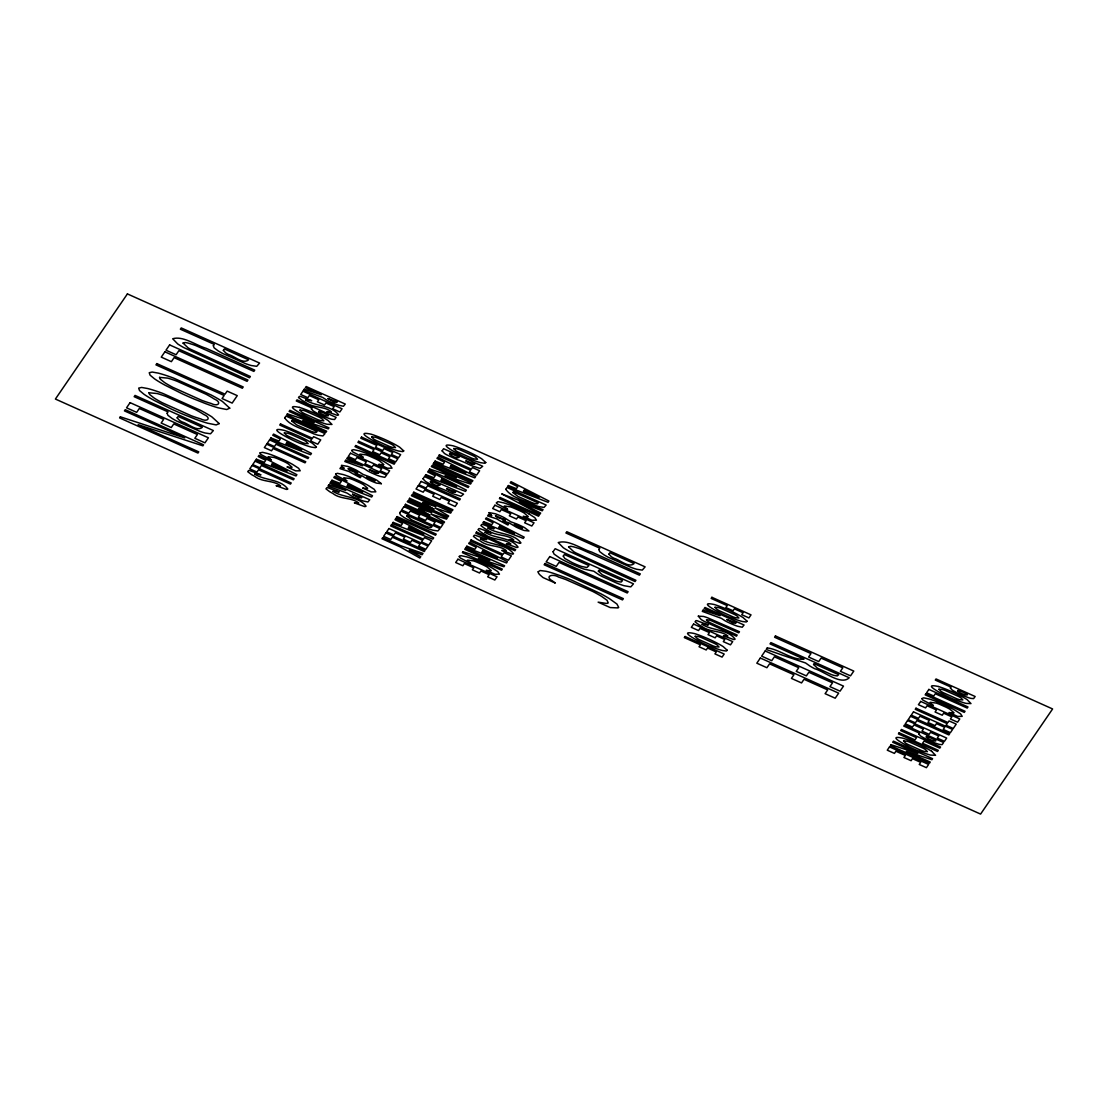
<?xml version="1.0" encoding="UTF-8"?>
<svg xmlns="http://www.w3.org/2000/svg" width="1108" height="1108" viewBox="0 0 1108 1108"><rect width="100%" height="100%" fill="white"/><g stroke="black" fill="none" stroke-linecap="round" stroke-linejoin="round"><path stroke-width="1.5" d="M489.168 512.63L495.331 513.766A10.166 1.26 24 0 1 499.362 515.372A11.08 1.371 24 0 1 502.076 516.591A10.041 1.246 24 0 1 504.32 517.699L510.843 521.813L516.425 523.862A11.094 1.371 24 0 1 519.181 525.026L521.868 526.272A10 1.233 24 0 1 524.596 527.657L528.987 531.009L524.236 530.483A9.127 1.122 24 0 1 520.746 529.153A9.833 1.219 24 0 1 518.766 528.294A9.238 1.136 24 0 1 516.037 527.006L509.306 522.976L502.755 520.829A29.154 3.601 24 0 0 508.558 524.084L507.893 525.04L500.068 520.843A27.049 3.338 24 0 1 496.799 518.89L487.589 515.926L488.503 514.583L491.841 515.649L491.079 515.095M299.409 407.398C277.706 402.758 313.301 420.375 317.373 421.026A22.118 2.728 24 0 0 327.04 424.267L331.971 424.461L328.051 420.444A22.035 2.728 24 0 0 320.655 416.276L317.193 414.572A19.972 2.465 24 0 0 311.764 412.093L309.894 411.29A21.523 2.659 24 0 0 299.423 407.412M938.421 686.517C916.704 681.863 952.312 699.48 956.384 700.145A22.132 2.742 24 0 0 966.051 703.386L970.982 703.58L967.062 699.564A22.035 2.728 24 0 0 959.666 695.395L956.204 693.677A19.986 2.465 24 0 0 950.775 691.212L947.035 689.633A21.62 2.673 24 0 0 938.421 686.517M349.616 470.055C366.928 477.867 351.693 467.645 347.995 468.712A14.141 1.745 24 0 0 349.629 470.069M528.807 513.78L534.818 517.658L536.466 520.178L531.923 520.261L523.211 516.342L527.228 516.924A24.487 3.033 24 0 0 528.281 516.619L524.139 512.99A11.773 1.454 24 0 0 519.984 510.83L513.752 508.087A11.98 1.482 24 0 0 510.456 506.855L504.375 505.996A22.146 2.742 24 0 0 504.68 506.771L507.63 509.431L497.063 503.835A29.971 3.698 24 0 1 496.329 502.824L497.963 501.647L503.905 502.935A20.623 2.548 24 0 1 510.622 505.317L518.115 508.461A20.817 2.576 24 0 1 528.807 513.78M931.648 751.279L935.567 755.296L930.637 755.102A22.063 2.728 24 0 1 919.169 751.141C915.153 750.351 881.677 733.551 903.006 738.233A21.606 2.673 24 0 1 911.621 741.349L915.36 742.914A19.986 2.465 24 0 1 920.79 745.393L924.252 747.111A22.035 2.728 24 0 1 931.648 751.279M491.066 515.082A24.556 3.033 24 0 1 489.154 512.616M598.389 571.174L602.253 574.733L614.926 580.592A9.612 1.191 24 0 0 617.599 581.52L621.186 582.06L622.502 580.592L599.082 570.08L598.389 571.174M538.156 571.811L538.53 573.155A59.056 7.299 24 0 0 540.261 575.191L543.058 577.573L555.343 583.085A66.743 8.255 24 0 1 552.781 581.188C543.917 576.202 552.726 573.307 558.695 577.116A29.611 3.656 24 0 1 565.869 579.567L592.6 591.381A31.246 3.864 24 0 1 601.589 596.381L607.087 600.314L608.223 602.918A49.306 6.094 24 0 1 605.979 603.389L598.126 602.156L610.189 607.558L617.849 607.918A54.721 6.759 24 0 0 618.693 607.392L616.934 604.04L609.386 598.639A42.492 5.249 24 0 0 600.494 593.569L570.897 579.775A44.5 5.498 24 0 0 560.69 575.828L554.235 573.598A42.187 5.221 24 0 0 545.898 571.243L540.178 570.537L538.156 571.811M318.758 411.83C322.954 416.663 337.815 417.951 319.159 411.22L318.758 411.83M957.783 690.949C961.966 695.782 976.813 697.057 958.171 690.326L957.783 690.949M926.26 736.972C930.443 741.806 945.29 743.08 926.662 736.349L926.26 736.972M254.84 474.182C264.48 480.609 280.324 478.933 287.789 488.974A31.384 3.878 24 0 1 286.307 489.39L276.086 485.692L280.172 486.066A18.684 2.313 24 0 0 280.559 485.858C273.634 480.083 261.917 482.354 254.521 476.191A11.191 1.385 24 0 1 251.488 474.556L247.749 471.703L248.552 470.554A24.778 3.061 24 0 1 249.757 470.581L260.976 474.847L255.851 473.85A17.894 2.216 24 0 0 255.062 473.947L254.882 474.099M305.6 400.057C315.254 406.484 331.084 404.808 338.549 414.849A31.398 3.878 24 0 1 337.067 415.265L326.846 411.567L330.932 411.941A18.684 2.313 24 0 0 331.32 411.733C324.422 405.957 312.664 408.243 305.282 402.066A11.191 1.385 24 0 1 302.249 400.431L298.509 397.578L299.312 396.429A24.75 3.061 24 0 1 300.531 396.456L311.736 400.722L306.611 399.725A17.922 2.216 24 0 0 305.822 399.822L305.6 400.057M480.553 538.917C490.207 545.344 506.051 543.654 513.503 553.709A31.481 3.892 24 0 1 512.034 554.111L501.813 550.427L505.899 550.787A18.656 2.299 24 0 0 506.287 550.593C499.376 544.817 487.631 547.089 480.235 540.912A11.191 1.385 24 0 1 477.202 539.291L473.462 536.424L474.279 535.289A24.681 3.047 24 0 1 475.484 535.316L486.689 539.582L481.578 538.585A17.922 2.216 24 0 0 480.789 538.682L480.553 538.917M485.096 532.283C494.736 538.71 510.594 537.02 518.045 547.075A31.481 3.892 24 0 1 516.563 547.477L506.356 543.793L510.428 544.166A18.656 2.299 24 0 0 510.83 543.959C503.932 538.169 492.16 540.469 484.778 534.278A11.191 1.385 24 0 1 481.745 532.657L478.005 529.79L478.822 528.654A24.681 3.047 24 0 1 480.027 528.682L491.232 532.948L486.121 531.951A17.894 2.216 24 0 0 485.332 532.048L485.096 532.283M702.126 624.316C711.779 630.743 727.624 629.053 735.089 639.108A31.343 3.878 24 0 1 733.607 639.51L723.385 635.826L727.457 636.186A18.684 2.313 24 0 0 727.859 635.992C720.962 630.203 709.203 632.502 701.821 626.325A11.191 1.385 24 0 1 698.788 624.69L695.048 621.823L695.852 620.688A24.736 3.061 24 0 1 697.057 620.715L708.261 624.981L703.137 623.97A17.894 2.216 24 0 0 702.361 624.081L702.167 624.233M333.093 491.37C342.732 497.797 358.576 496.107 366.042 506.148A31.412 3.878 24 0 1 364.56 506.564L354.352 502.88L358.424 503.24A18.711 2.313 24 0 0 358.812 503.046C351.901 497.27 340.17 499.542 332.76 493.365A11.191 1.385 24 0 1 329.741 491.73L325.987 488.877L326.805 487.742A24.708 3.061 24 0 1 328.01 487.769L339.214 492.021L334.104 491.024A17.867 2.202 24 0 0 333.314 491.135L333.134 491.273M487.977 528.087C497.617 534.513 513.475 532.823 520.926 542.878A31.426 3.878 24 0 1 519.444 543.28L509.237 539.596L513.309 539.956A18.711 2.313 24 0 0 513.697 539.762C506.785 533.987 495.054 536.258 487.659 530.081A11.191 1.385 24 0 1 484.625 528.461L480.886 525.594L481.689 524.458A24.681 3.047 24 0 1 482.894 524.486L494.113 528.751L488.988 527.754A17.894 2.216 24 0 0 488.199 527.851L488.019 528.004M351.859 450.347L351.915 450.804A29.971 3.698 24 0 0 352.649 451.829L363.216 457.41L360.266 454.765A22.132 2.742 24 0 1 359.948 454.114L366.042 454.848A11.98 1.482 24 0 1 369.338 456.067L375.57 458.823A11.773 1.454 24 0 1 379.712 460.983L383.853 464.598A24.431 3.019 24 0 1 382.814 464.917L378.798 464.335L387.509 468.241L392.052 468.172L390.404 465.637L384.393 461.773A20.817 2.576 24 0 0 373.687 456.454L366.208 453.297A20.637 2.548 24 0 0 359.491 450.914L353.549 449.64L351.859 450.347M459.294 556.368L459.349 556.825A29.971 3.698 24 0 0 460.083 557.836L470.651 563.432L467.687 560.786A22.174 2.742 24 0 1 467.382 560.136L473.476 560.87A11.98 1.482 24 0 1 476.772 562.088L483.005 564.845A11.773 1.454 24 0 1 487.146 567.005L491.287 570.62A24.473 3.019 24 0 1 490.248 570.925L486.232 570.357L494.944 574.263L499.473 574.193L497.838 571.659L491.827 567.781A20.817 2.576 24 0 0 481.121 562.462L473.642 559.318A20.637 2.548 24 0 0 466.925 556.936L460.983 555.662L459.294 556.368M335.655 474.016L335.71 474.473A29.971 3.712 24 0 0 336.444 475.484L347.012 481.08L344.048 478.434A22.174 2.742 24 0 1 343.743 477.783L349.837 478.504A11.98 1.482 24 0 1 353.133 479.736L359.366 482.492A11.773 1.454 24 0 1 363.507 484.639L367.648 488.268A24.473 3.019 24 0 1 366.609 488.573L362.593 488.005L371.305 491.91L375.834 491.841L374.199 489.307L368.188 485.429A20.803 2.576 24 0 0 357.482 480.11L350.003 476.966A20.637 2.548 24 0 0 343.286 474.584L337.344 473.31L335.655 474.016M922.022 698.552L922.078 699.01A29.888 3.698 24 0 0 922.812 700.021L933.379 705.616L930.429 702.971A22.174 2.742 24 0 1 930.111 702.32L936.205 703.054A11.98 1.482 24 0 1 939.501 704.273L945.733 707.029A11.773 1.454 24 0 1 949.888 709.189L954.03 712.804A24.431 3.019 24 0 1 952.977 713.109L948.96 712.541L957.672 716.447L962.215 716.377L960.581 713.843L954.556 709.965A20.83 2.576 24 0 0 943.864 704.646L936.371 701.503A20.637 2.548 24 0 0 929.654 699.12L923.712 697.846L922.022 698.552M260.048 452.964L260.103 453.435A29.874 3.698 24 0 0 260.837 454.446L271.418 460.042L268.455 457.382A22.174 2.742 24 0 1 268.136 456.731L274.244 457.466A11.98 1.482 24 0 1 277.526 458.698L283.759 461.44A11.773 1.454 24 0 1 287.9 463.601L292.041 467.216A24.57 3.033 24 0 1 291.002 467.534L286.986 466.953L295.697 470.858L300.24 470.789L298.606 468.269L292.595 464.391A20.817 2.576 24 0 0 281.889 459.072L274.396 455.928A20.637 2.548 24 0 0 267.679 453.546L262.638 452.341L260.089 452.826M568.612 546.867L573.598 551.59A15.235 1.884 24 0 0 575.897 552.92L635.923 580.287L635.05 581.562L569.387 551.382A28.199 3.49 24 0 1 563.279 547.74L558.21 542.56C568.723 539.361 581.257 549.042 591.589 552.061L640.286 573.902L639.413 575.177L581.243 549.333A14.085 1.745 24 0 0 578.875 548.46L574.983 547.227A23.933 2.964 24 0 0 570.606 546.299L568.612 546.867M183.069 343.092L188.055 347.815A15.235 1.884 24 0 0 190.341 349.131L250.366 376.498L249.494 377.786L183.831 347.607A28.212 3.49 24 0 1 177.737 343.965L172.668 338.771C183.166 335.586 195.701 345.267 206.046 348.272L254.743 370.127L253.857 371.402L195.701 345.558A14.058 1.731 24 0 0 193.332 344.685L189.426 343.452A23.85 2.95 24 0 0 185.064 342.524L183.069 343.092M430.43 481.675C432.342 483.684 437.632 487.298 440.139 485.069L430.915 480.941L430.43 481.675M449.516 453.795C451.441 455.804 456.731 459.418 459.238 457.189L450 453.047L449.585 453.671M219.204 423.588L216.157 424.918L207.584 423.201A41.882 5.18 24 0 1 194.925 418.962L183.623 414.461A46.633 5.762 24 0 1 171.657 409.184L154.081 400.362A42.187 5.221 24 0 1 143.874 394.171L139.511 390.528L138.68 388.119L141.616 387.44L147.696 388.534A42.713 5.277 24 0 1 163.042 393.506L200.714 410.417A42.547 5.263 24 0 1 211.863 416.871L219.204 423.588M229.744 408.173L226.711 409.517L218.124 407.799A41.882 5.18 24 0 1 205.465 403.561L194.177 399.06A46.619 5.762 24 0 1 182.211 393.783L164.621 384.961A42.215 5.221 24 0 1 154.428 378.77L150.051 375.127L149.234 372.717L152.156 372.039L158.25 373.119A42.7 5.277 24 0 1 173.582 378.105L211.254 395.016A42.547 5.263 24 0 1 222.417 401.47L229.744 408.173M148.998 392.786L149.566 394.42L154.081 397.994A31.066 3.836 24 0 0 162.253 402.73L191.31 415.777A30.899 3.823 24 0 0 200.603 418.852C207.39 422.522 211.988 417.91 203.664 414.392A30.927 3.823 24 0 0 195.507 409.655L166.449 396.609A31.107 3.85 24 0 0 157.142 393.52L148.998 392.786M159.552 377.385L160.106 379.019L164.635 382.592A31.079 3.836 24 0 0 172.793 387.329L201.864 400.376A30.913 3.823 24 0 0 211.143 403.451C217.944 407.121 222.528 402.509 214.204 398.977A30.941 3.823 24 0 0 206.06 394.24L176.989 381.207A31.107 3.85 24 0 0 167.696 378.119L159.552 377.385M316.403 446.953L315.448 447.687L311.39 447.12A22.118 2.728 24 0 1 301.722 443.879C297.664 443.214 262.056 425.597 283.773 430.25A21.606 2.673 24 0 1 292.373 433.366L296.127 434.932A19.958 2.465 24 0 1 301.556 437.411L305.019 439.128A22.035 2.728 24 0 1 312.401 443.283L316.403 446.953M747.138 621.283L746.169 622.017L742.125 621.449A22.063 2.728 24 0 1 730.643 617.488C726.64 616.699 693.165 599.899 714.494 604.58A21.592 2.673 24 0 1 723.095 607.696L726.848 609.261A19.958 2.465 24 0 1 732.277 611.741L735.74 613.444A22.049 2.728 24 0 1 743.122 617.613L747.138 621.283M403.714 450.887L402.758 451.635L398.714 451.053A22.049 2.728 24 0 1 387.232 447.106C383.229 446.302 349.754 429.502 371.083 434.184A21.509 2.659 24 0 1 381.554 438.076L383.437 438.879A19.986 2.465 24 0 1 388.866 441.344L392.329 443.061A22.021 2.728 24 0 1 399.711 447.23L403.714 450.887M485.775 462.535L484.805 463.269L480.761 462.701A22.132 2.742 24 0 1 471.094 459.46C467.022 458.795 431.428 441.178 453.13 445.831A21.523 2.659 24 0 1 463.615 449.709L465.485 450.513A19.986 2.465 24 0 1 470.914 452.992L474.376 454.696A22.021 2.728 24 0 1 481.758 458.864L485.775 462.535M727.264 650.299L726.294 651.033L722.25 650.465A22.063 2.728 24 0 1 710.768 646.504C706.765 645.715 673.29 628.915 694.619 633.596A21.592 2.673 24 0 1 703.22 636.712L706.973 638.277A19.986 2.465 24 0 1 712.402 640.756L715.865 642.474A22.035 2.728 24 0 1 723.247 646.643L727.264 650.299M311.39 408.88L313.052 410.819A12.216 1.51 24 0 0 316.168 412.688L317.11 413.187A13.13 1.62 24 0 0 322.193 415.639L323.204 416.096A12.451 1.537 24 0 0 331.901 419.267L334.588 419.516L336.139 417.384L297.041 399.849L296.279 400.957L311.985 407.993L311.39 408.88M918.892 734.022L920.54 735.947A12.202 1.51 24 0 0 923.67 737.817L924.612 738.316A13.144 1.62 24 0 0 929.695 740.781L930.706 741.224A12.451 1.537 24 0 0 939.404 744.41L942.091 744.659L943.642 742.526L904.53 724.978L903.768 726.086L919.488 733.136L918.892 734.022M950.401 687.999L952.063 689.938A12.174 1.51 24 0 0 955.179 691.808L957.104 692.805A13.213 1.634 24 0 0 961.204 694.758L962.215 695.201A12.451 1.537 24 0 0 970.927 698.386L973.6 698.636L975.151 696.503L936.038 678.955L935.29 680.063L951.01 687.112L950.401 687.999M291.847 421.109L296.916 425.056L311.237 431.372A10.886 1.343 24 0 0 313.841 432.162L316.126 432.452L317.123 431.497L292.346 420.389L291.847 421.109M406.816 516.106L411.885 520.054L426.22 526.369A10.872 1.343 24 0 0 428.824 527.173L431.095 527.463L432.092 526.494L407.315 515.386L406.816 516.106M512.962 492.548L518.032 496.509L532.366 502.81A10.886 1.343 24 0 0 534.97 503.614L537.241 503.905L538.239 502.949L513.461 491.827L512.962 492.548M284.327 432.965L286.238 435.015A11.509 1.427 24 0 0 288.523 436.386L302.373 442.591A11.496 1.427 24 0 0 305.019 443.435L308.176 443.657L306.279 441.593A11.496 1.427 24 0 0 303.994 440.236L290.144 434.017A11.509 1.427 24 0 0 287.498 433.173L284.327 432.965M371.637 436.898L373.548 438.962A11.509 1.427 24 0 0 375.834 440.319L389.684 446.538A11.509 1.427 24 0 0 392.329 447.383L395.501 447.604L393.603 445.541A11.509 1.427 24 0 0 391.304 444.169L377.454 437.965A11.509 1.427 24 0 0 374.809 437.12L371.637 436.898M903.56 740.947L905.471 742.997A11.509 1.427 24 0 0 907.757 744.368L921.607 750.587A11.509 1.427 24 0 0 924.252 751.432L927.424 751.653L925.526 749.59A11.509 1.427 24 0 0 923.227 748.219L909.377 742A11.509 1.427 24 0 0 906.732 741.155L903.56 740.947M938.975 689.231L940.886 691.281A11.509 1.427 24 0 0 943.171 692.652L957.021 698.871A11.509 1.427 24 0 0 959.666 699.716L962.838 699.937L960.941 697.874A11.509 1.427 24 0 0 958.642 696.503L944.792 690.284A11.509 1.427 24 0 0 942.146 689.439L938.975 689.231M299.977 410.112L301.875 412.176A11.509 1.427 24 0 0 304.174 413.547L318.01 419.752A11.496 1.427 24 0 0 320.655 420.597L323.827 420.818L321.929 418.755A11.496 1.427 24 0 0 319.63 417.384L305.794 411.179A11.509 1.427 24 0 0 303.149 410.334L299.977 410.112M453.698 448.546L455.596 450.596A11.496 1.427 24 0 0 457.881 451.967L471.731 458.172A11.496 1.427 24 0 0 474.376 459.017L477.548 459.238L475.637 457.175A11.496 1.427 24 0 0 473.351 455.817L459.501 449.599A11.496 1.427 24 0 0 456.856 448.754L453.698 448.546M695.187 636.311L697.084 638.36A11.496 1.427 24 0 0 699.37 639.731L713.22 645.95A11.509 1.427 24 0 0 715.865 646.795L719.037 647.003L717.125 644.953A11.509 1.427 24 0 0 714.84 643.582L700.99 637.363A11.496 1.427 24 0 0 698.345 636.518L695.187 636.311M715.048 607.295L716.959 609.345A11.496 1.427 24 0 0 719.244 610.716L733.094 616.921A11.509 1.427 24 0 0 735.74 617.765L738.898 617.987L737 615.923A11.509 1.427 24 0 0 734.715 614.552L720.865 608.347A11.496 1.427 24 0 0 718.219 607.503L715.048 607.295M423.021 478.781L425.43 481.398A10.845 1.343 24 0 0 427.923 482.825L436.76 486.911A10.387 1.288 24 0 0 440.458 488.254L447.549 491.218A8.615 1.066 24 0 0 452.313 493.517L460.914 496.342L463.601 494.154L424.502 476.606L423.021 478.781M442.12 450.887L444.53 453.504A10.845 1.343 24 0 0 447.023 454.945L455.845 459.031A10.387 1.288 24 0 0 459.557 460.374L466.648 463.338A8.629 1.066 24 0 0 471.399 465.637L479.999 468.449L482.7 466.274L443.602 448.726L442.12 450.887M446.912 488.863L453.006 492.257L455.679 492.049L446.912 488.863M465.997 460.983L472.105 464.363L474.778 464.169L465.997 460.983M381.36 483.684L376.623 483.143A9.127 1.122 24 0 1 373.133 481.814A9.847 1.219 24 0 1 371.152 480.969A9.28 1.15 24 0 1 368.41 479.667L361.679 475.637L355.128 473.49A29.182 3.601 24 0 0 360.931 476.759L360.266 477.7L352.455 473.504A27.188 3.366 24 0 1 349.172 471.565L339.962 468.601L340.89 467.244L344.214 468.31L343.134 467.507A24.418 3.019 24 0 1 341.541 465.291L347.718 466.426A10.166 1.26 24 0 1 351.748 468.033A11.052 1.371 24 0 1 354.463 469.266A10.027 1.233 24 0 1 356.693 470.374L363.23 474.487L368.798 476.537A11.122 1.371 24 0 1 371.568 477.686L374.255 478.933A10 1.233 24 0 1 376.983 480.332L381.36 483.684M374.85 480.9L366.651 477.229A15.152 1.87 24 0 1 368.812 477.922L374.836 480.941M522.477 528.225L514.278 524.569A15.29 1.884 24 0 1 516.425 525.261L522.477 528.225M553.072 551.756L554.014 554.042L559.734 558.058A21.121 2.618 24 0 0 571.88 564.194L579.332 567.338A20.263 2.507 24 0 0 584.179 569.138L593.791 571.216L598.943 574.761A15.941 1.967 24 0 0 601.976 576.423L617.253 583.32A20.152 2.493 24 0 0 623.998 585.689L630.798 586.894L633.485 583.847L555.163 548.709L553.072 551.756M177.155 417.868L179.593 420.458A11.385 1.413 24 0 0 182.183 421.954C188.166 423.45 196.947 432.092 202.376 427.286L178.139 416.428L177.155 417.868M223.359 350.391L225.797 352.967A11.385 1.413 24 0 0 228.387 354.463C234.384 355.973 243.151 364.615 248.58 359.809L224.356 348.937L223.359 350.391M167.128 413.229L167.917 415.32L171.934 418.353A20.567 2.548 24 0 0 176.671 421.054L199.842 431.317A21.066 2.604 24 0 0 204.966 432.979L210.534 433.796L213.359 430.555L135.037 395.418L134.165 396.692L168.042 411.885L167.128 413.229M213.345 345.738L214.121 347.843L218.137 350.862A20.567 2.535 24 0 0 222.874 353.577L246.045 363.839A21.052 2.604 24 0 0 251.17 365.501L256.737 366.319L259.577 363.064L181.241 327.926L180.369 329.214L214.259 344.408L213.345 345.738M284.673 417.896C290.781 426.552 304.063 429.142 313.55 433.768A19.196 2.368 24 0 0 318.038 435.209L322.899 435.956L325.032 433.602L285.933 416.068L284.673 417.896M399.656 512.907L400.32 514.708L403.838 517.339A17.825 2.202 24 0 0 408.035 519.721L428.533 528.779A19.182 2.368 24 0 0 433.006 530.22L437.868 530.954L440.014 528.599L400.902 511.065L399.656 512.907M505.788 489.348C511.896 498.004 525.192 500.594 534.679 505.22A19.196 2.368 24 0 0 539.153 506.661L544.028 507.409L546.161 505.054L507.049 487.506L505.788 489.348M598.888 549.526L599.677 551.618L603.694 554.651A20.567 2.535 24 0 0 608.431 557.352L631.602 567.615A21.052 2.604 24 0 0 636.726 569.277L642.294 570.108L645.119 566.853L566.797 531.715L565.925 532.99L599.802 548.197L598.888 549.526M608.915 554.166L611.353 556.756A11.371 1.399 24 0 0 613.929 558.252C619.926 559.748 628.707 568.404 634.136 563.584L609.912 552.726L608.915 554.166M813.563 664.495L817.385 668.152L831.222 674.481A10.166 1.26 24 0 0 834.075 675.437L837.246 675.922L838.701 674.689L814.131 663.664L813.563 664.495M563.293 556.119L564.803 558.46L572.185 562.587A14.847 1.842 24 0 0 575.703 564.18L578.21 565.219A11.011 1.357 24 0 0 581.548 566.451L586.935 567.531L588.971 565.537L564.388 554.512L563.293 556.119M495.525 515.732L495.622 516.051A14.169 1.745 24 0 0 497.243 517.394L505.456 520.054L495.525 515.732M726.848 619.51L733.261 623.098L736.128 622.904L726.848 619.51M328.051 398.561L334.464 402.149L337.344 401.955L328.051 398.561M352.524 494.265L358.95 497.852L361.817 497.658L352.524 494.265M369.38 469.64L375.806 473.241L378.673 473.047L369.38 469.64M698.317 616.173L701.101 619.469A14.944 1.842 24 0 0 704.633 621.56L736.418 636.172L737.18 635.064L710.145 622.751A8.615 1.066 24 0 1 708.164 621.602L706.461 620.092A15.249 1.884 24 0 1 706.599 619.718L709.411 620.106A8.698 1.08 24 0 1 711.558 620.826L738.704 632.834L739.465 631.726L707.652 617.793A15.29 1.884 24 0 0 703.566 616.45L698.317 616.173M127.406 293.911L55.4 399.046L980.594 814.089L1052.6 708.954L127.406 293.911M120.37 416.83L119.622 417.924L197.944 453.061L198.761 451.87L138.126 424.669L202.889 445.831L203.581 444.82L125.259 409.683L124.442 410.888L184.745 437.937L120.37 416.83M130.079 402.647L126.534 407.813L136.658 412.356L139.317 408.464L163.652 419.378L161.159 423.021L171.269 427.563L173.762 423.921L197.418 434.53L194.828 438.297L204.938 442.84L208.401 437.785L130.079 402.647M156.824 363.59L155.951 364.864L224.162 395.473L222.057 398.548L232.168 403.09L237.264 395.639L227.154 391.11L225.035 394.185L156.824 363.59M164.884 351.832L161.256 357.122L171.366 361.665L174.122 357.635L242.333 388.243L243.206 386.955L164.884 351.832M169.621 344.907L165.992 350.211L176.103 354.74L178.859 350.724L247.07 381.332L247.943 380.044L169.621 344.907M252.112 465.457L249.785 468.836L256.959 472.05L258.524 469.778L290.448 484.099L291.21 482.991L252.112 465.457M255.034 461.177L252.707 464.571L259.881 467.784L261.446 465.512L293.371 479.833L294.132 478.725L255.034 461.177M256.391 459.211L255.574 460.402L296.016 475.969L296.902 474.681L259.023 455.346L258.219 456.524L265.74 460.332L264.383 462.313L256.391 459.211M266.668 444.197L264.341 447.577L271.515 450.804L273.08 448.518L305.005 462.839L305.766 461.731L266.668 444.197M269.59 439.918L267.277 443.311L274.438 446.524L276.003 444.253L307.941 458.574L308.689 457.466L269.59 439.918M270.948 437.951L270.13 439.142L310.586 454.709L311.459 453.421L273.579 434.087L272.776 435.264L280.296 439.073L278.939 441.067L270.948 437.951M280.532 423.949L279.77 425.056L311.708 439.391L310.614 440.998L317.774 444.211L320.738 439.876L313.578 436.677L312.47 438.283L280.532 423.949M287.429 413.88L286.792 414.808L325.891 432.342L326.652 431.234L302.747 420.514L328.273 428.865L328.979 427.854L289.867 410.306L289.119 411.414L314.16 422.66L287.429 413.88M302.955 391.207L300.711 394.49L307.872 397.703L309.367 395.528L318.772 399.753L317.373 401.775L324.547 404.988L325.932 402.966L334.131 406.65L332.677 408.769L339.837 411.982L342.053 408.755L302.955 391.207M304.326 389.199L303.495 390.418L322.622 397.412L326.168 399.753A9.889 1.219 24 0 0 328.688 401.054L330.115 401.747A12.354 1.524 24 0 0 332.76 402.952A11.731 1.454 24 0 0 338.868 405.306L343.438 406.262L345.267 404.06L306.168 386.526L305.406 387.634L321.278 394.753L304.326 389.199M272.36 463.684L271.418 465.055L287.111 471.149L272.36 463.684M286.917 442.424L285.975 443.796L301.667 449.89L286.917 442.424M328.799 484.902L327.968 486.121L347.095 493.115L350.654 495.456A9.903 1.219 24 0 0 353.161 496.772L354.588 497.45A12.382 1.537 24 0 0 357.233 498.655A11.759 1.454 24 0 0 363.355 501.01L367.911 501.979L369.74 499.777L330.627 482.229L329.879 483.337L345.765 490.456L328.799 484.902M331.984 480.249L331.167 481.454L371.623 497.021L372.51 495.733L334.63 476.398L333.827 477.576L341.333 481.371L339.976 483.365L331.984 480.249M345.654 460.291L344.823 461.51L363.95 468.49L367.51 470.831A9.903 1.219 24 0 0 370.017 472.146L371.443 472.839A12.34 1.524 24 0 0 374.102 474.03A11.759 1.454 24 0 0 380.21 476.398L384.781 477.354L386.609 475.152L347.497 457.604L346.735 458.712L362.621 465.845L345.654 460.291M350.502 453.214L348.258 456.496L355.419 459.709L356.901 457.549L366.305 461.759L364.92 463.795L372.094 467.008L373.479 464.972L381.678 468.656L380.224 470.789L387.398 474.002L389.614 470.761L350.502 453.214M355.765 445.527L355.003 446.635L394.116 464.183L394.877 463.075L355.765 445.527M358.673 441.289L357.912 442.397L373.964 449.599L372.634 451.552L379.795 454.765L381.138 452.812L389.85 456.718L388.52 458.684L395.681 461.897L397.786 458.837L358.673 441.289M361.54 437.092L360.779 438.2L376.845 445.402L375.501 447.355L382.675 450.568L384.005 448.615L392.731 452.521L391.387 454.474L398.561 457.701L400.653 454.626L361.54 437.092M347.954 484.736L347.026 486.093L362.718 492.201L347.954 484.736M382.717 537.629L381.955 538.737L400.251 546.937L419.863 558.03L420.777 556.701L409.171 550.219L422.093 554.762L423.021 553.418L401.013 545.842L382.717 537.629M385.944 532.92L383.617 536.3L390.792 539.513L392.357 537.241L424.281 551.562L425.043 550.454L385.944 532.92M388.95 528.53L386.706 531.798L393.88 535.025L395.362 532.851L404.766 537.061L403.381 539.097L410.542 542.311L411.927 540.288L420.14 543.959L418.685 546.092L425.832 549.305L428.048 546.064L388.95 528.53M391.456 524.86L390.695 525.968L422.647 540.302L421.539 541.909L428.699 545.122L431.663 540.787L424.502 537.574L423.408 539.194L391.456 524.86M393.16 522.38L392.343 523.572L432.799 539.139L433.685 537.851L395.805 518.516L395.002 519.694L402.523 523.502L401.151 525.483L393.16 522.38M397.107 516.591L396.345 517.699L435.458 535.247L436.22 534.139L397.107 516.591M403.908 506.675L401.664 509.957L408.838 513.17L410.32 511.01L419.724 515.22L418.339 517.242L425.5 520.469L426.899 518.433L435.098 522.117L433.644 524.236L440.804 527.45L443.006 524.222L403.908 506.675M405.528 504.306L404.78 505.414L443.879 522.962L444.53 521.993L431.012 514.057L446.496 519.14L447.147 518.17L408.049 500.636L407.287 501.744L431.718 512.699L418.505 508.558L429.959 515.262L405.528 504.306M409.669 498.281L408.907 499.389L448.006 516.924L448.671 515.968L435.139 508.032L450.624 513.115L451.275 512.145L412.176 494.597L411.428 495.705L435.846 506.675L422.633 502.533L434.087 509.237L409.669 498.281M413.81 492.201L413.049 493.309L452.161 510.857L452.923 509.749L413.81 492.201M418.27 485.706L416.026 488.988L423.201 492.201L424.683 490.027L434.087 494.251L432.702 496.273L439.862 499.5L441.247 497.464L449.46 501.148L448.006 503.267L455.166 506.481L457.369 503.254L418.27 485.706M421.206 481.426L418.879 484.819L426.054 488.032L427.619 485.747L459.543 500.068L460.305 498.96L421.206 481.426M425.846 474.639L425.029 475.831L465.485 491.398L466.371 490.11L428.491 470.789L427.688 471.953L435.209 475.761L433.851 477.742L425.846 474.639M429.669 469.058L429.031 470L468.13 487.534L468.892 486.426L444.987 475.706L470.512 484.058L471.219 483.046L432.106 465.499L431.358 466.606L456.413 477.839L429.669 469.058M433.754 463.102L432.993 464.21L472.105 481.758L472.867 480.65L433.754 463.102M435.125 461.094L434.308 462.285L474.764 477.853L475.651 476.565L437.771 457.23L436.968 458.407L444.488 462.216L443.131 464.197L435.125 461.094M439.419 454.834L438.657 455.942L470.595 470.277L469.501 471.883L476.648 475.097L479.612 470.761L472.465 467.562L471.357 469.169L439.419 454.834M409.143 526.854L408.201 528.211L423.879 534.319L409.143 526.854M441.829 479.113L440.887 480.484L456.565 486.578L441.829 479.113M451.108 465.568L450.167 466.925L465.845 473.033L451.108 465.568M501.952 493.974L539.845 514.278L540.662 513.087L519.112 501.966L542.227 510.802L543.045 509.597L501.952 493.974M457.923 559.235L455.679 562.518L462.853 565.731L464.335 563.557L473.739 567.781L472.354 569.803L479.529 573.016L480.914 570.994L489.113 574.678L487.659 576.797L494.819 580.01L497.035 576.783L457.923 559.235M463.061 551.742L462.424 552.67L501.536 570.218L502.298 569.11L478.379 558.377L503.918 566.742L504.611 565.731L465.499 548.183L464.737 549.291L489.805 560.523L463.061 551.742M466.856 546.202L466.039 547.394L506.508 562.961L507.381 561.673L469.501 542.338L468.698 543.516L476.218 547.324L474.847 549.305L466.856 546.202M471.135 539.942L470.374 541.05L502.326 555.385L501.218 556.992L508.392 560.205L511.356 555.884L504.182 552.67L503.087 554.277L471.135 539.942M476.537 532.062L475.789 533.17L514.888 550.718L515.649 549.61L476.537 532.062M483.67 521.646L482.853 522.837L523.322 538.405L524.195 537.131L486.315 517.796L485.512 518.959L493.032 522.768L491.661 524.763L483.67 521.646M494.916 505.234L492.672 508.503L499.833 511.73L501.328 509.555L510.733 513.766L509.334 515.802L516.508 519.015L517.893 516.993L526.092 520.663L524.638 522.796L531.812 526.009L534.028 522.782L494.916 505.234M500.179 497.534L499.431 498.642L538.53 516.189L539.291 515.082L500.179 497.534M508.392 485.539L507.575 486.731L548.044 502.298L548.917 501.024L511.037 481.689L510.234 482.853L517.755 486.661L516.397 488.656L508.392 485.539M482.825 550.676L481.897 552.047L497.589 558.141L482.825 550.676M499.639 526.12L498.711 527.491L514.403 533.599L499.639 526.12M524.375 490.013L523.433 491.384L539.125 497.492L524.375 490.013M545.039 563.501L544.153 564.775L622.474 599.913L623.361 598.639L545.039 563.501M549.79 556.562L546.161 561.853L556.258 566.396L559.014 562.365L627.225 592.974L628.111 591.7L549.79 556.562M685.076 636.491L684.315 637.599L700.367 644.801L699.037 646.753L706.198 649.967L707.541 648.014L716.253 651.933L714.923 653.886L722.084 657.099L724.189 654.039L685.076 636.491M693.58 624.067L691.337 627.336L698.525 630.563L700.007 628.388L709.397 632.599L708.012 634.635L715.186 637.848L716.571 635.826L724.77 639.496L723.316 641.629L730.491 644.842L732.693 641.601L693.58 624.067M703.109 610.148L702.278 611.367L721.405 618.361L724.964 620.702A9.889 1.219 24 0 0 727.485 622.017L728.912 622.71A12.437 1.537 24 0 0 730.463 623.416A11.745 1.454 24 0 0 737.665 626.255L742.235 627.225L744.064 625.023L704.951 607.475L704.189 608.583L720.075 615.702L703.109 610.148M711.904 597.309L711.156 598.417L727.208 605.619L725.865 607.572L733.039 610.785L734.369 608.832L743.094 612.738L741.751 614.705L748.925 617.918L751.016 614.857L711.904 597.309M760.351 658.027L756.819 663.193L766.916 667.722L769.575 663.831L793.924 674.758L791.431 678.401L801.541 682.93L804.034 679.287L827.69 689.91L825.1 693.677L835.21 698.206L838.673 693.165L760.351 658.027M765.171 650.978L761.639 656.144L771.736 660.687L774.395 656.795L798.743 667.709L796.25 671.351L806.361 675.894L808.854 672.251L832.51 682.86L829.934 686.628L840.044 691.17L843.493 686.115L765.171 650.978M767.248 647.958L766.196 649.482L776.085 652.931A151.81 18.767 24 0 1 781.5 654.856L805.585 662.972L810.114 666.171A20.152 2.493 24 0 0 814.726 668.733C824.006 671.24 841.166 685.783 849.227 677.75L770.905 642.612L770.032 643.886L804.02 659.135C792.359 660.493 778.896 649.039 767.248 647.958M775.462 635.95L774.589 637.239L810.987 653.568L808.605 657.03L818.715 661.573L821.097 658.097L842.8 667.833L840.418 671.309L850.529 675.838L853.783 671.088L775.462 635.95M889.516 746.903L887.273 750.185L894.433 753.398L895.915 751.238L905.333 755.448L903.934 757.484L911.108 760.697L912.493 758.661L920.693 762.346L919.238 764.465L926.413 767.678L928.629 764.451L889.516 746.903M891.026 744.701L890.389 745.629L929.501 763.177L930.249 762.069L906.344 751.349L931.883 759.7L932.576 758.675L893.464 741.141L892.702 742.249L917.77 753.482L891.026 744.701M899.17 732.803L898.422 733.911L937.52 751.446L938.282 750.351L922.562 743.288L924.086 741.072L939.806 748.135L940.567 747.027L901.455 729.48L900.693 730.587L916.524 737.679L915 739.895L899.17 732.803M907.563 720.546L905.319 723.815L912.493 727.042L913.975 724.867L923.38 729.078L921.995 731.114L929.155 734.327L930.554 732.305L938.753 735.975L937.299 738.108L944.459 741.321L946.675 738.08L907.563 720.546M910.499 716.253L908.186 719.646L915.346 722.859L916.912 720.588L948.85 734.909L949.611 733.801L910.499 716.253M913.504 711.862L911.261 715.145L918.435 718.358L919.917 716.197L929.321 720.408L927.936 722.444L935.097 725.657L936.495 723.621L944.695 727.305L943.24 729.438L950.401 732.651L952.617 729.41L913.504 711.862M916.011 708.206L915.263 709.314L947.202 723.635L946.094 725.255L953.268 728.468L956.232 724.133L949.057 720.92L947.963 722.527L916.011 708.206M920.665 701.419L918.421 704.702L925.582 707.915L927.064 705.741L936.482 709.965L935.083 711.987L942.257 715.214L943.642 713.178L951.841 716.862L950.387 718.981L957.561 722.194L959.777 718.967L920.665 701.419M925.928 693.733L925.166 694.841L964.279 712.375L965.04 711.267L925.928 693.733M928.878 689.411L926.565 692.805L933.725 696.018L935.29 693.746L967.229 708.067L967.99 706.959L928.878 689.411"/></g></svg>
